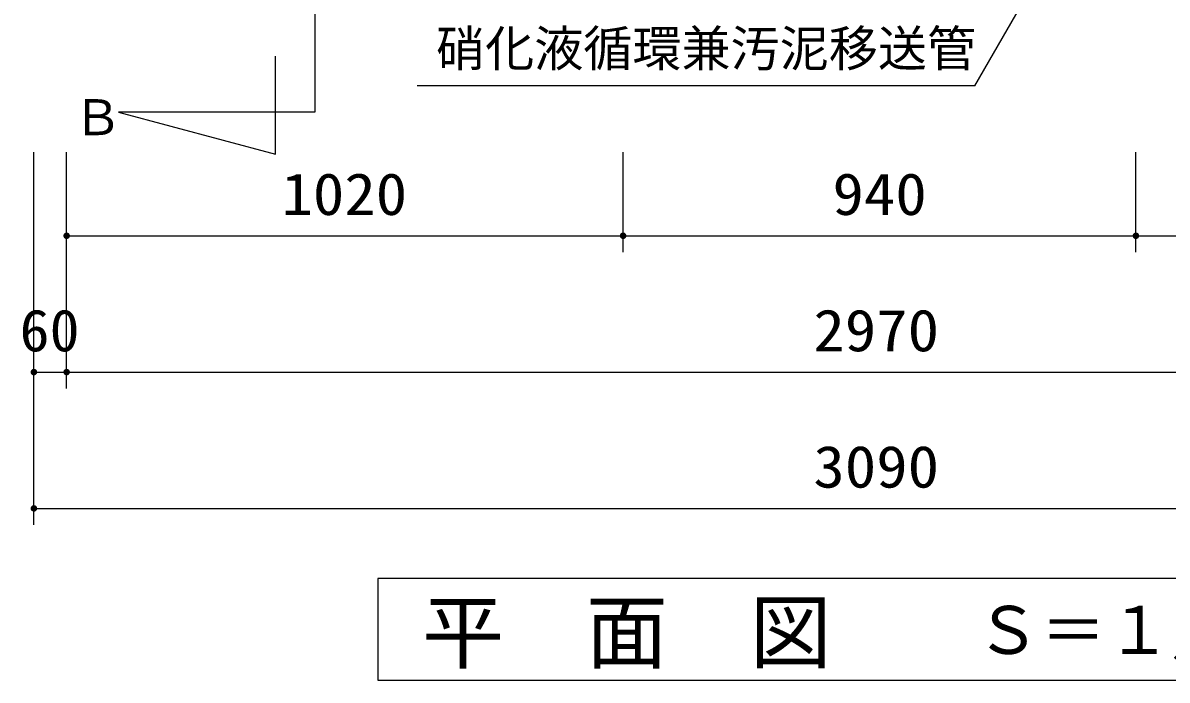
# Model space of a CAD drawing. Units: millimetres, scale not verified. Extents: x -8910 to 8910, y -6308 to 6308.
# Drawn here: x -6449 to -4352, y -1090 to 115 of the extents above; entities that cross this region are included whole.
import ezdxf
from ezdxf.enums import TextEntityAlignment as Align

# ---------------------------------------------------------------- set-up
doc = ezdxf.new("R2010")
doc.units = ezdxf.units.MM
doc.header["$LTSCALE"] = 30
for name, color, linetype, lineweight in [('0-0_機器', 2, 'Continuous', 25), ('0-1_製作', 5, 'Continuous', 25), ('0-5_空気管', 3, 'Continuous', 25)]:
    doc.layers.add(name, color=color, linetype=linetype, lineweight=lineweight)
doc.styles.add('ＭＳ ゴシック', font='')
doc.styles.get('ＭＳ ゴシック').set_extended_font_data('MS Gothic')

msp = doc.modelspace()

# ---------------------------------------------------------------- linework, layer by layer
at = {"layer": '0-0_機器', "color": 3}
msp.add_lwpolyline([(-3769.4, -1090.07), (-3769.4, -903.76), (-5798.73, -903.76), (-5798.73, -1090.07)], close=True, dxfattribs=at)
at = {"layer": '0-1_製作', "color": 2}
for p, q in [((-6429.24, -555.11), (-6429.24, -121.87)), ((-6429.24, -805.11), (-6429.24, -121.87)), ((-6369.24, -305.11), (-6369.24, -121.87)), ((-5349.24, -305.11), (-5349.24, -121.87)), ((-4409.24, -305.11), (-4409.24, -121.87)), ((-6369.24, -555.11), (-6369.24, -275.11)), ((-6429.24, -775.11), (-3339.24, -775.11))]:
    msp.add_line(p, q, dxfattribs=at)
at = {"layer": '0-1_製作'}
for points in [[(-6374.67, -272.55), (-6369.24, -275.11), (-6374.95, -273.25)], [(-6374.31, -271.89), (-6369.24, -275.11), (-6374.67, -272.55)], [(-6373.86, -271.28), (-6369.24, -275.11), (-6374.31, -271.89)], [(-6373.35, -270.73), (-6369.24, -275.11), (-6373.86, -271.28)], [(-6372.77, -270.25), (-6369.24, -275.11), (-6373.35, -270.73)], [(-6372.13, -269.85), (-6369.24, -275.11), (-6372.77, -270.25)], [(-6371.45, -269.53), (-6369.24, -275.11), (-6372.13, -269.85)], [(-6370.73, -269.3), (-6369.24, -275.11), (-6371.45, -269.53)], [(-6369.99, -269.15), (-6369.24, -275.11), (-6370.73, -269.3)], [(-6369.24, -269.11), (-6369.24, -275.11), (-6369.99, -269.15)], [(-6369.24, -269.11), (-6363.24, -275.11), (-6369.24, -275.11)], [(-6368.86, -269.12), (-6363.24, -275.11), (-6369.24, -269.11)], [(-6368.12, -269.21), (-6363.24, -275.11), (-6368.86, -269.12)], [(-6367.39, -269.4), (-6363.24, -275.11), (-6368.12, -269.21)], [(-6366.69, -269.68), (-6363.24, -275.11), (-6367.39, -269.4)], [(-6366.02, -270.04), (-6363.24, -275.11), (-6366.69, -269.68)], [(-6365.42, -270.48), (-6363.24, -275.11), (-6366.02, -270.04)], [(-6364.87, -271), (-6363.24, -275.11), (-6365.42, -270.48)], [(-6364.39, -271.58), (-6363.24, -275.11), (-6364.87, -271)], [(-6363.98, -272.22), (-6363.24, -275.11), (-6364.39, -271.58)], [(-6363.66, -272.9), (-6363.24, -275.11), (-6363.98, -272.22)], [(-5354.67, -272.55), (-5349.24, -275.11), (-5354.95, -273.25)], [(-5354.31, -271.89), (-5349.24, -275.11), (-5354.67, -272.55)], [(-5353.86, -271.28), (-5349.24, -275.11), (-5354.31, -271.89)], [(-5353.35, -270.73), (-5349.24, -275.11), (-5353.86, -271.28)], [(-5352.77, -270.25), (-5349.24, -275.11), (-5353.35, -270.73)], [(-5352.13, -269.85), (-5349.24, -275.11), (-5352.77, -270.25)], [(-5351.45, -269.53), (-5349.24, -275.11), (-5352.13, -269.85)], [(-5350.73, -269.3), (-5349.24, -275.11), (-5351.45, -269.53)], [(-5349.99, -269.15), (-5349.24, -275.11), (-5350.73, -269.3)], [(-5349.24, -269.11), (-5349.24, -275.11), (-5349.99, -269.15)], [(-5349.24, -269.11), (-5343.24, -275.11), (-5349.24, -275.11)], [(-5348.86, -269.12), (-5343.24, -275.11), (-5349.24, -269.11)], [(-5348.12, -269.21), (-5343.24, -275.11), (-5348.86, -269.12)], [(-5347.39, -269.4), (-5343.24, -275.11), (-5348.12, -269.21)], [(-5346.69, -269.68), (-5343.24, -275.11), (-5347.39, -269.4)], [(-5346.02, -270.04), (-5343.24, -275.11), (-5346.69, -269.68)], [(-5345.42, -270.48), (-5343.24, -275.11), (-5346.02, -270.04)], [(-5344.87, -271), (-5343.24, -275.11), (-5345.42, -270.48)], [(-5344.39, -271.58), (-5343.24, -275.11), (-5344.87, -271)], [(-5343.98, -272.22), (-5343.24, -275.11), (-5344.39, -271.58)], [(-5343.66, -272.9), (-5343.24, -275.11), (-5343.98, -272.22)], [(-4414.67, -272.55), (-4409.24, -275.11), (-4414.95, -273.25)], [(-4414.31, -271.89), (-4409.24, -275.11), (-4414.67, -272.55)], [(-4413.86, -271.28), (-4409.24, -275.11), (-4414.31, -271.89)], [(-4413.35, -270.73), (-4409.24, -275.11), (-4413.86, -271.28)], [(-4412.77, -270.25), (-4409.24, -275.11), (-4413.35, -270.73)], [(-4412.13, -269.85), (-4409.24, -275.11), (-4412.77, -270.25)], [(-4411.45, -269.53), (-4409.24, -275.11), (-4412.13, -269.85)], [(-4410.73, -269.3), (-4409.24, -275.11), (-4411.45, -269.53)], [(-4409.99, -269.15), (-4409.24, -275.11), (-4410.73, -269.3)], [(-4409.24, -269.11), (-4409.24, -275.11), (-4409.99, -269.15)], [(-4409.24, -269.11), (-4403.24, -275.11), (-4409.24, -275.11)], [(-4408.86, -269.12), (-4403.24, -275.11), (-4409.24, -269.11)], [(-4408.12, -269.21), (-4403.24, -275.11), (-4408.86, -269.12)], [(-4407.39, -269.4), (-4403.24, -275.11), (-4408.12, -269.21)], [(-4406.69, -269.68), (-4403.24, -275.11), (-4407.39, -269.4)], [(-4406.03, -270.04), (-4403.24, -275.11), (-4406.69, -269.68)], [(-4405.42, -270.48), (-4403.24, -275.11), (-4406.03, -270.04)], [(-4404.87, -271), (-4403.24, -275.11), (-4405.42, -270.48)], [(-4404.39, -271.58), (-4403.24, -275.11), (-4404.87, -271)], [(-4403.98, -272.22), (-4403.24, -275.11), (-4404.39, -271.58)], [(-4403.66, -272.9), (-4403.24, -275.11), (-4403.98, -272.22)], [(-6375.23, -274.73), (-6369.24, -275.11), (-6375.24, -275.11)], [(-6369.24, -275.11), (-6375.19, -275.86), (-6375.24, -275.11)], [(-6375.13, -273.98), (-6369.24, -275.11), (-6375.23, -274.73)], [(-6369.24, -275.11), (-6375.05, -276.6), (-6375.19, -275.86)], [(-6374.95, -273.25), (-6369.24, -275.11), (-6375.13, -273.98)], [(-6369.24, -275.11), (-6374.82, -277.32), (-6375.05, -276.6)], [(-6369.24, -275.11), (-6374.5, -278), (-6374.82, -277.32)], [(-6369.24, -275.11), (-6374.09, -278.63), (-6374.5, -278)], [(-6369.24, -275.11), (-6373.61, -279.21), (-6374.09, -278.63)], [(-6369.24, -275.11), (-6373.06, -279.73), (-6373.61, -279.21)], [(-6369.24, -275.11), (-6372.45, -280.17), (-6373.06, -279.73)], [(-6369.24, -275.11), (-6371.79, -280.54), (-6372.45, -280.17)], [(-6369.24, -275.11), (-6371.09, -280.81), (-6371.79, -280.54)], [(-6369.24, -275.11), (-6370.36, -281), (-6371.09, -280.81)], [(-6369.24, -275.11), (-6369.62, -281.09), (-6370.36, -281)], [(-6369.24, -275.11), (-6369.24, -281.11), (-6369.62, -281.09)], [(-6369.24, -275.11), (-6368.49, -281.06), (-6369.24, -281.11)], [(-6363.24, -275.11), (-6368.49, -281.06), (-6369.24, -275.11)], [(-6363.24, -275.11), (-6367.75, -280.92), (-6368.49, -281.06)], [(-6363.24, -275.11), (-6367.03, -280.69), (-6367.75, -280.92)], [(-6363.24, -275.11), (-6366.35, -280.36), (-6367.03, -280.69)], [(-6363.24, -275.11), (-6365.71, -279.96), (-6366.35, -280.36)], [(-6363.24, -275.11), (-6365.13, -279.48), (-6365.71, -279.96)], [(-6363.24, -275.11), (-6364.62, -278.93), (-6365.13, -279.48)], [(-6363.24, -275.11), (-6364.17, -278.32), (-6364.62, -278.93)], [(-6363.24, -275.11), (-6363.81, -277.66), (-6364.17, -278.32)], [(-6363.24, -275.11), (-6363.53, -276.96), (-6363.81, -277.66)], [(-6363.43, -273.61), (-6363.24, -275.11), (-6363.66, -272.9)], [(-6363.24, -275.11), (-6363.35, -276.23), (-6363.53, -276.96)], [(-6363.29, -274.35), (-6363.24, -275.11), (-6363.43, -273.61)], [(-6363.24, -275.11), (-6363.25, -275.48), (-6363.35, -276.23)], [(-5355.23, -274.73), (-5349.24, -275.11), (-5355.24, -275.11)], [(-5349.24, -275.11), (-5355.19, -275.86), (-5355.24, -275.11)], [(-5355.13, -273.98), (-5349.24, -275.11), (-5355.23, -274.73)], [(-5349.24, -275.11), (-5355.05, -276.6), (-5355.19, -275.86)], [(-5354.95, -273.25), (-5349.24, -275.11), (-5355.13, -273.98)], [(-5349.24, -275.11), (-5354.82, -277.32), (-5355.05, -276.6)], [(-5349.24, -275.11), (-5354.5, -278), (-5354.82, -277.32)], [(-5349.24, -275.11), (-5354.09, -278.63), (-5354.5, -278)], [(-5349.24, -275.11), (-5353.61, -279.21), (-5354.09, -278.63)], [(-5349.24, -275.11), (-5353.06, -279.73), (-5353.61, -279.21)], [(-5349.24, -275.11), (-5352.45, -280.17), (-5353.06, -279.73)], [(-5349.24, -275.11), (-5351.79, -280.54), (-5352.45, -280.17)], [(-5349.24, -275.11), (-5351.09, -280.81), (-5351.79, -280.54)], [(-5349.24, -275.11), (-5350.36, -281), (-5351.09, -280.81)], [(-5349.24, -275.11), (-5349.62, -281.09), (-5350.36, -281)], [(-5349.24, -275.11), (-5349.24, -281.11), (-5349.62, -281.09)], [(-5349.24, -275.11), (-5348.49, -281.06), (-5349.24, -281.11)], [(-5343.24, -275.11), (-5348.49, -281.06), (-5349.24, -275.11)], [(-5343.24, -275.11), (-5347.75, -280.92), (-5348.49, -281.06)], [(-5343.24, -275.11), (-5347.03, -280.69), (-5347.75, -280.92)], [(-5343.24, -275.11), (-5346.35, -280.36), (-5347.03, -280.69)], [(-5343.24, -275.11), (-5345.71, -279.96), (-5346.35, -280.36)], [(-5343.24, -275.11), (-5345.13, -279.48), (-5345.71, -279.96)], [(-5343.24, -275.11), (-5344.62, -278.93), (-5345.13, -279.48)], [(-5343.24, -275.11), (-5344.17, -278.32), (-5344.62, -278.93)], [(-5343.24, -275.11), (-5343.81, -277.66), (-5344.17, -278.32)], [(-5343.24, -275.11), (-5343.53, -276.96), (-5343.81, -277.66)], [(-5343.43, -273.61), (-5343.24, -275.11), (-5343.66, -272.9)], [(-5343.24, -275.11), (-5343.35, -276.23), (-5343.53, -276.96)], [(-5343.29, -274.35), (-5343.24, -275.11), (-5343.43, -273.61)], [(-5343.24, -275.11), (-5343.25, -275.48), (-5343.35, -276.23)], [(-4415.23, -274.73), (-4409.24, -275.11), (-4415.24, -275.11)], [(-4409.24, -275.11), (-4415.19, -275.86), (-4415.24, -275.11)], [(-4415.13, -273.98), (-4409.24, -275.11), (-4415.23, -274.73)], [(-4409.24, -275.11), (-4415.05, -276.6), (-4415.19, -275.86)], [(-4414.95, -273.25), (-4409.24, -275.11), (-4415.13, -273.98)], [(-4409.24, -275.11), (-4414.82, -277.32), (-4415.05, -276.6)], [(-4409.24, -275.11), (-4414.5, -278), (-4414.82, -277.32)], [(-4409.24, -275.11), (-4414.09, -278.63), (-4414.5, -278)], [(-4409.24, -275.11), (-4413.61, -279.21), (-4414.09, -278.63)], [(-4409.24, -275.11), (-4413.06, -279.73), (-4413.61, -279.21)], [(-4409.24, -275.11), (-4412.46, -280.17), (-4413.06, -279.73)], [(-4409.24, -275.11), (-4411.79, -280.54), (-4412.46, -280.17)], [(-4409.24, -275.11), (-4411.09, -280.81), (-4411.79, -280.54)], [(-4409.24, -275.11), (-4410.36, -281), (-4411.09, -280.81)], [(-4409.24, -275.11), (-4409.62, -281.09), (-4410.36, -281)], [(-4409.24, -275.11), (-4409.24, -281.11), (-4409.62, -281.09)], [(-4409.24, -275.11), (-4408.49, -281.06), (-4409.24, -281.11)], [(-4403.24, -275.11), (-4408.49, -281.06), (-4409.24, -275.11)], [(-4403.24, -275.11), (-4407.75, -280.92), (-4408.49, -281.06)], [(-4403.24, -275.11), (-4407.03, -280.69), (-4407.75, -280.92)], [(-4403.24, -275.11), (-4406.35, -280.36), (-4407.03, -280.69)], [(-4403.24, -275.11), (-4405.71, -279.96), (-4406.35, -280.36)], [(-4403.24, -275.11), (-4405.13, -279.48), (-4405.71, -279.96)], [(-4403.24, -275.11), (-4404.62, -278.93), (-4405.13, -279.48)], [(-4403.24, -275.11), (-4404.17, -278.32), (-4404.62, -278.93)], [(-4403.24, -275.11), (-4403.81, -277.66), (-4404.17, -278.32)], [(-4403.24, -275.11), (-4403.53, -276.96), (-4403.81, -277.66)], [(-4403.43, -273.61), (-4403.24, -275.11), (-4403.66, -272.9)], [(-4403.24, -275.11), (-4403.35, -276.23), (-4403.53, -276.96)], [(-4403.29, -274.35), (-4403.24, -275.11), (-4403.43, -273.61)], [(-4403.24, -275.11), (-4403.25, -275.48), (-4403.35, -276.23)], [(-6435.13, -523.98), (-6429.24, -525.11), (-6435.23, -524.73)], [(-6434.95, -523.25), (-6429.24, -525.11), (-6435.13, -523.98)], [(-6434.67, -522.55), (-6429.24, -525.11), (-6434.95, -523.25)], [(-6434.31, -521.89), (-6429.24, -525.11), (-6434.67, -522.55)], [(-6433.86, -521.28), (-6429.24, -525.11), (-6434.31, -521.89)], [(-6433.35, -520.73), (-6429.24, -525.11), (-6433.86, -521.28)], [(-6432.77, -520.25), (-6429.24, -525.11), (-6433.35, -520.73)], [(-6432.13, -519.85), (-6429.24, -525.11), (-6432.77, -520.25)], [(-6431.45, -519.53), (-6429.24, -525.11), (-6432.13, -519.85)], [(-6430.73, -519.3), (-6429.24, -525.11), (-6431.45, -519.53)], [(-6429.99, -519.15), (-6429.24, -525.11), (-6430.73, -519.3)], [(-6429.24, -519.11), (-6429.24, -525.11), (-6429.99, -519.15)], [(-6429.24, -519.11), (-6423.24, -525.11), (-6429.24, -525.11)], [(-6428.86, -519.12), (-6423.24, -525.11), (-6429.24, -519.11)], [(-6428.12, -519.21), (-6423.24, -525.11), (-6428.86, -519.12)], [(-6427.39, -519.4), (-6423.24, -525.11), (-6428.12, -519.21)], [(-6426.69, -519.68), (-6423.24, -525.11), (-6427.39, -519.4)], [(-6426.02, -520.04), (-6423.24, -525.11), (-6426.69, -519.68)], [(-6425.42, -520.48), (-6423.24, -525.11), (-6426.02, -520.04)], [(-6424.87, -521), (-6423.24, -525.11), (-6425.42, -520.48)], [(-6424.39, -521.58), (-6423.24, -525.11), (-6424.87, -521)], [(-6423.98, -522.22), (-6423.24, -525.11), (-6424.39, -521.58)], [(-6423.66, -522.9), (-6423.24, -525.11), (-6423.98, -522.22)], [(-6423.43, -523.61), (-6423.24, -525.11), (-6423.66, -522.9)], [(-6423.29, -524.35), (-6423.24, -525.11), (-6423.43, -523.61)], [(-6375.13, -523.98), (-6369.24, -525.11), (-6375.23, -524.73)], [(-6374.95, -523.25), (-6369.24, -525.11), (-6375.13, -523.98)], [(-6374.67, -522.55), (-6369.24, -525.11), (-6374.95, -523.25)], [(-6374.31, -521.89), (-6369.24, -525.11), (-6374.67, -522.55)], [(-6373.86, -521.28), (-6369.24, -525.11), (-6374.31, -521.89)], [(-6373.35, -520.73), (-6369.24, -525.11), (-6373.86, -521.28)], [(-6372.77, -520.25), (-6369.24, -525.11), (-6373.35, -520.73)], [(-6372.13, -519.85), (-6369.24, -525.11), (-6372.77, -520.25)], [(-6371.45, -519.53), (-6369.24, -525.11), (-6372.13, -519.85)], [(-6370.73, -519.3), (-6369.24, -525.11), (-6371.45, -519.53)], [(-6369.99, -519.15), (-6369.24, -525.11), (-6370.73, -519.3)], [(-6369.24, -519.11), (-6369.24, -525.11), (-6369.99, -519.15)], [(-6369.24, -519.11), (-6363.24, -525.11), (-6369.24, -525.11)], [(-6368.86, -519.12), (-6363.24, -525.11), (-6369.24, -519.11)], [(-6368.12, -519.21), (-6363.24, -525.11), (-6368.86, -519.12)], [(-6367.39, -519.4), (-6363.24, -525.11), (-6368.12, -519.21)], [(-6366.69, -519.68), (-6363.24, -525.11), (-6367.39, -519.4)], [(-6366.02, -520.04), (-6363.24, -525.11), (-6366.69, -519.68)], [(-6365.42, -520.48), (-6363.24, -525.11), (-6366.02, -520.04)], [(-6364.87, -521), (-6363.24, -525.11), (-6365.42, -520.48)], [(-6364.39, -521.58), (-6363.24, -525.11), (-6364.87, -521)], [(-6363.98, -522.22), (-6363.24, -525.11), (-6364.39, -521.58)], [(-6363.66, -522.9), (-6363.24, -525.11), (-6363.98, -522.22)], [(-6363.43, -523.61), (-6363.24, -525.11), (-6363.66, -522.9)], [(-6363.29, -524.35), (-6363.24, -525.11), (-6363.43, -523.61)], [(-6435.23, -524.73), (-6429.24, -525.11), (-6435.24, -525.11)], [(-6435.24, -525.11), (-6435.05, -526.6), (-6435.19, -525.86)], [(-6429.24, -525.11), (-6435.05, -526.6), (-6435.24, -525.11)], [(-6429.24, -525.11), (-6434.82, -527.32), (-6435.05, -526.6)], [(-6429.24, -525.11), (-6434.5, -528), (-6434.82, -527.32)], [(-6429.24, -525.11), (-6434.09, -528.63), (-6434.5, -528)], [(-6429.24, -525.11), (-6433.61, -529.21), (-6434.09, -528.63)], [(-6429.24, -525.11), (-6433.06, -529.73), (-6433.61, -529.21)], [(-6429.24, -525.11), (-6432.45, -530.17), (-6433.06, -529.73)], [(-6429.24, -525.11), (-6431.79, -530.54), (-6432.45, -530.17)], [(-6429.24, -525.11), (-6431.09, -530.81), (-6431.79, -530.54)], [(-6429.24, -525.11), (-6430.36, -531), (-6431.09, -530.81)], [(-6429.24, -525.11), (-6429.62, -531.09), (-6430.36, -531)], [(-6429.24, -525.11), (-6429.24, -531.11), (-6429.62, -531.09)], [(-6429.24, -525.11), (-6428.49, -531.06), (-6429.24, -531.11)], [(-6423.24, -525.11), (-6428.49, -531.06), (-6429.24, -525.11)], [(-6423.24, -525.11), (-6427.75, -530.92), (-6428.49, -531.06)], [(-6423.24, -525.11), (-6427.03, -530.69), (-6427.75, -530.92)], [(-6423.24, -525.11), (-6426.35, -530.36), (-6427.03, -530.69)], [(-6423.24, -525.11), (-6425.71, -529.96), (-6426.35, -530.36)], [(-6423.24, -525.11), (-6425.13, -529.48), (-6425.71, -529.96)], [(-6423.24, -525.11), (-6424.62, -528.93), (-6425.13, -529.48)], [(-6423.24, -525.11), (-6424.17, -528.32), (-6424.62, -528.93)], [(-6423.24, -525.11), (-6423.81, -527.66), (-6424.17, -528.32)], [(-6423.24, -525.11), (-6423.53, -526.96), (-6423.81, -527.66)], [(-6423.24, -525.11), (-6423.35, -526.23), (-6423.53, -526.96)], [(-6423.24, -525.11), (-6423.25, -525.48), (-6423.35, -526.23)], [(-6375.23, -524.73), (-6369.24, -525.11), (-6375.24, -525.11)], [(-6375.24, -525.11), (-6375.05, -526.6), (-6375.19, -525.86)], [(-6369.24, -525.11), (-6375.05, -526.6), (-6375.24, -525.11)], [(-6369.24, -525.11), (-6374.82, -527.32), (-6375.05, -526.6)], [(-6369.24, -525.11), (-6374.5, -528), (-6374.82, -527.32)], [(-6369.24, -525.11), (-6374.09, -528.63), (-6374.5, -528)], [(-6369.24, -525.11), (-6373.61, -529.21), (-6374.09, -528.63)], [(-6369.24, -525.11), (-6373.06, -529.73), (-6373.61, -529.21)], [(-6369.24, -525.11), (-6372.45, -530.17), (-6373.06, -529.73)], [(-6369.24, -525.11), (-6371.79, -530.54), (-6372.45, -530.17)], [(-6369.24, -525.11), (-6371.09, -530.81), (-6371.79, -530.54)], [(-6369.24, -525.11), (-6370.36, -531), (-6371.09, -530.81)], [(-6369.24, -525.11), (-6369.62, -531.09), (-6370.36, -531)], [(-6369.24, -525.11), (-6369.24, -531.11), (-6369.62, -531.09)], [(-6369.24, -525.11), (-6368.49, -531.06), (-6369.24, -531.11)], [(-6363.24, -525.11), (-6368.49, -531.06), (-6369.24, -525.11)], [(-6363.24, -525.11), (-6367.75, -530.92), (-6368.49, -531.06)], [(-6363.24, -525.11), (-6367.03, -530.69), (-6367.75, -530.92)], [(-6363.24, -525.11), (-6366.35, -530.36), (-6367.03, -530.69)], [(-6363.24, -525.11), (-6365.71, -529.96), (-6366.35, -530.36)], [(-6363.24, -525.11), (-6365.13, -529.48), (-6365.71, -529.96)], [(-6363.24, -525.11), (-6364.62, -528.93), (-6365.13, -529.48)], [(-6363.24, -525.11), (-6364.17, -528.32), (-6364.62, -528.93)], [(-6363.24, -525.11), (-6363.81, -527.66), (-6364.17, -528.32)], [(-6363.24, -525.11), (-6363.53, -526.96), (-6363.81, -527.66)], [(-6363.24, -525.11), (-6363.35, -526.23), (-6363.53, -526.96)], [(-6363.24, -525.11), (-6363.25, -525.48), (-6363.35, -526.23)], [(-6435.23, -774.73), (-6429.24, -775.11), (-6435.24, -775.11)], [(-6435.24, -775.11), (-6435.05, -776.6), (-6435.19, -775.86)], [(-6429.24, -775.11), (-6435.05, -776.6), (-6435.24, -775.11)], [(-6435.13, -773.98), (-6429.24, -775.11), (-6435.23, -774.73)], [(-6434.95, -773.25), (-6429.24, -775.11), (-6435.13, -773.98)], [(-6429.24, -775.11), (-6434.82, -777.32), (-6435.05, -776.6)], [(-6434.67, -772.55), (-6429.24, -775.11), (-6434.95, -773.25)], [(-6429.24, -775.11), (-6434.5, -778), (-6434.82, -777.32)], [(-6434.31, -771.89), (-6429.24, -775.11), (-6434.67, -772.55)], [(-6429.24, -775.11), (-6434.09, -778.63), (-6434.5, -778)], [(-6433.86, -771.28), (-6429.24, -775.11), (-6434.31, -771.89)], [(-6429.24, -775.11), (-6433.61, -779.21), (-6434.09, -778.63)], [(-6433.35, -770.73), (-6429.24, -775.11), (-6433.86, -771.28)], [(-6429.24, -775.11), (-6433.06, -779.73), (-6433.61, -779.21)], [(-6432.77, -770.25), (-6429.24, -775.11), (-6433.35, -770.73)], [(-6429.24, -775.11), (-6432.45, -780.17), (-6433.06, -779.73)], [(-6432.13, -769.85), (-6429.24, -775.11), (-6432.77, -770.25)], [(-6429.24, -775.11), (-6431.79, -780.54), (-6432.45, -780.17)], [(-6431.45, -769.53), (-6429.24, -775.11), (-6432.13, -769.85)], [(-6429.24, -775.11), (-6431.09, -780.81), (-6431.79, -780.54)], [(-6430.73, -769.3), (-6429.24, -775.11), (-6431.45, -769.53)], [(-6429.24, -775.11), (-6430.36, -781), (-6431.09, -780.81)], [(-6429.99, -769.15), (-6429.24, -775.11), (-6430.73, -769.3)], [(-6429.24, -775.11), (-6429.62, -781.09), (-6430.36, -781)], [(-6429.24, -769.11), (-6429.24, -775.11), (-6429.99, -769.15)], [(-6429.24, -775.11), (-6429.24, -781.11), (-6429.62, -781.09)], [(-6429.24, -769.11), (-6423.24, -775.11), (-6429.24, -775.11)], [(-6428.86, -769.12), (-6423.24, -775.11), (-6429.24, -769.11)], [(-6429.24, -775.11), (-6428.49, -781.06), (-6429.24, -781.11)], [(-6423.24, -775.11), (-6428.49, -781.06), (-6429.24, -775.11)], [(-6428.12, -769.21), (-6423.24, -775.11), (-6428.86, -769.12)], [(-6423.24, -775.11), (-6427.75, -780.92), (-6428.49, -781.06)], [(-6427.39, -769.4), (-6423.24, -775.11), (-6428.12, -769.21)], [(-6423.24, -775.11), (-6427.03, -780.69), (-6427.75, -780.92)], [(-6426.69, -769.68), (-6423.24, -775.11), (-6427.39, -769.4)], [(-6423.24, -775.11), (-6426.35, -780.36), (-6427.03, -780.69)], [(-6426.02, -770.04), (-6423.24, -775.11), (-6426.69, -769.68)], [(-6423.24, -775.11), (-6425.71, -779.96), (-6426.35, -780.36)], [(-6425.42, -770.48), (-6423.24, -775.11), (-6426.02, -770.04)], [(-6423.24, -775.11), (-6425.13, -779.48), (-6425.71, -779.96)], [(-6424.87, -771), (-6423.24, -775.11), (-6425.42, -770.48)], [(-6423.24, -775.11), (-6424.62, -778.93), (-6425.13, -779.48)], [(-6424.39, -771.58), (-6423.24, -775.11), (-6424.87, -771)], [(-6423.24, -775.11), (-6424.17, -778.32), (-6424.62, -778.93)], [(-6423.98, -772.22), (-6423.24, -775.11), (-6424.39, -771.58)], [(-6423.24, -775.11), (-6423.81, -777.66), (-6424.17, -778.32)], [(-6423.66, -772.9), (-6423.24, -775.11), (-6423.98, -772.22)], [(-6423.24, -775.11), (-6423.53, -776.96), (-6423.81, -777.66)], [(-6423.43, -773.61), (-6423.24, -775.11), (-6423.66, -772.9)], [(-6423.24, -775.11), (-6423.35, -776.23), (-6423.53, -776.96)], [(-6423.29, -774.35), (-6423.24, -775.11), (-6423.43, -773.61)], [(-6423.24, -775.11), (-6423.25, -775.48), (-6423.35, -776.23)]]:
    msp.add_solid(points, dxfattribs=at)
at = {"layer": '0-5_空気管'}
for p, q in [((-4704.68, -0.13), (-4147.35, 965.2)), ((-5914.2, 131.47), (-5914.2, -48.53)), ((-5986.2, -125.7), (-5986.2, 54.3)), ((-4704.68, -0.13), (-5726.78, -0.13))]:
    msp.add_line(p, q, dxfattribs=at)
at = {"layer": '0-5_空気管', "color": 2}
for p, q in [((-6369.24, -275.11), (-5349.24, -275.11)), ((-5349.24, -275.11), (-4409.24, -275.11)), ((-4409.24, -275.11), (-3859.24, -275.11)), ((-6429.24, -525.11), (-6369.24, -525.11)), ((-6369.24, -525.11), (-3399.24, -525.11))]:
    msp.add_line(p, q, dxfattribs=at)
at = {"layer": '0-5_空気管'}
msp.add_lwpolyline([(-5914.2, -48.53), (-6274.2, -48.53), (-5986.2, -125.7)], dxfattribs=at)

# ---------------------------------------------------------------- texts
at = {"layer": '0-0_機器', "color": 4, "style": 'ＭＳ ゴシック'}
for s, height, p in [('平\u3000面\u3000図', 110, (-5717.48, -1090.03)), ('Ｓ＝１／３０', 87.98, (-4703.93, -1068.36))]:
    msp.add_text(s, height=height, dxfattribs=at).set_placement(p, align=Align.BOTTOM_LEFT)
at = {"layer": '0-1_製作', "color": 4, "style": 'ＭＳ ゴシック'}
for s, width, p in [('1020', 1.1, (-5975.49, -260.11)), ('940', 1.1, (-4965.49, -260.11)), ('60', 1.05, (-6455.49, -510.11)), ('2970', 1.1, (-5000.49, -510.11)), ('3090', 1.1, (-5000.49, -760.11))]:
    msp.add_text(s, height=76.98, dxfattribs=dict(at, width=width)).set_placement(p, align=Align.BOTTOM_LEFT)
at = {"layer": '0-5_空気管', "color": 4, "style": 'ＭＳ ゴシック'}
for s, p in [('硝化液循環兼汚泥移送管', (-5692.18, 15.68)), ('Ｂ', (-6357.42, -110.42))]:
    msp.add_text(s, height=65.98, dxfattribs=at).set_placement(p, align=Align.BOTTOM_LEFT)

doc.saveas('drawing.dxf')
